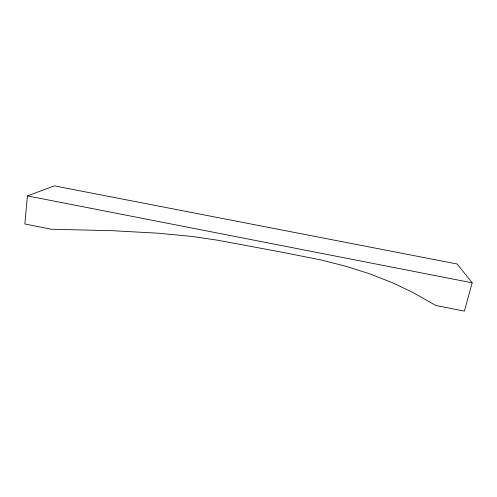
<?xml version="1.0" encoding="UTF-8"?>
<svg xmlns="http://www.w3.org/2000/svg" width="497" height="497" viewBox="0 0 497 497"><rect width="100%" height="100%" fill="white"/><g stroke="black" fill="none" stroke-linecap="round" stroke-linejoin="round"><path stroke-width="0.75" d="M27.416 195.886L24.85 223.985L51.266 229.223L112.682 230.714L158.369 233.223L191.979 236.435L216.947 240.101L282.551 252.308L321.099 259.981L346.465 266.411L370.29 274.033L392.058 282.6L412.429 292.211L435.826 305.462L464.403 311.128L472.15 282.812L457.19 264.006L54.39 185.872L27.416 195.886L472.15 282.812"/></g></svg>
